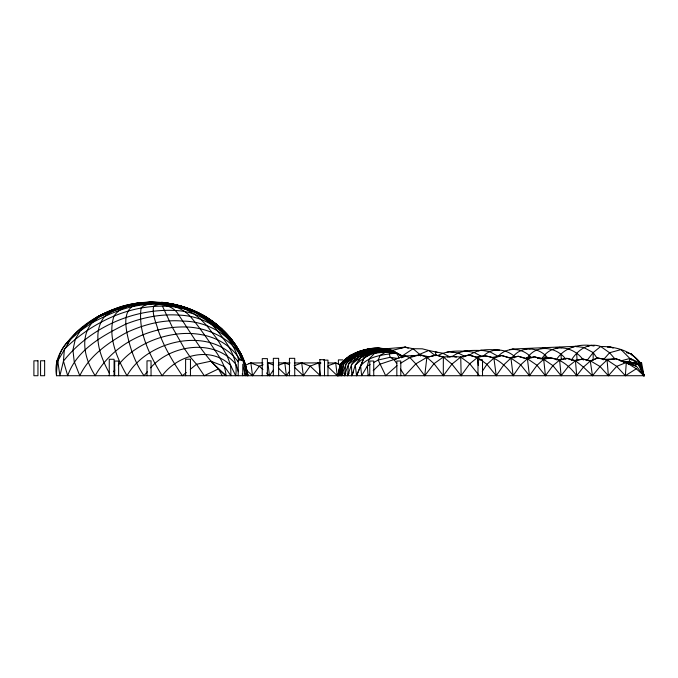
<?xml version="1.0" encoding="UTF-8"?>
<svg xmlns="http://www.w3.org/2000/svg" width="678" height="678" viewBox="0 0 678 678"><rect width="100%" height="100%" fill="white"/><g stroke="black" fill="none" stroke-linecap="round" stroke-linejoin="round"><path stroke-width="1.02" d="M593.174 359.95L593.174 352.594L600.657 346.5C615.387 346.458 631.447 350.679 640.549 363.094L643.998 375.722L56.503 375.722C53.282 356.721 65.08 343.712 77.394 331.228C90.005 319.507 105.658 311.541 121.964 306.337C148.889 298.727 178.89 301.176 203.231 315.389M410.978 356.365L419.851 354.755L426.877 357.34L434.022 363.662L443.302 375.722L443.344 357.035L436.056 355.094L426.877 357.34L415.809 363.883L404.8 375.722L400.469 369.12M638.718 362.018L641.608 362.933L643.998 375.722L636.286 368.773L625.353 375.722L626.311 362.493L615.921 358.764L605.073 359.382L597.572 357.992L590.504 360.882L583.444 367.095L576.698 375.722C568.978 365.171 556.494 354.526 542.527 359.06M349.162 373.044L347.636 375.722L348.526 364.196C357.569 350.857 375.959 347.678 390.477 352.73C373.629 346.924 352.941 349.941 340.839 363.823L337.873 375.722L339.424 373.095M56.503 375.722C56.579 362.315 59.206 348.17 70.453 339.509C76.961 329.457 88.064 324.457 97.039 317.016C116.353 307.21 137.397 300.896 159.262 302.6C200.01 304.422 241.165 334.212 247.962 375.722L245.724 365.925M373.214 370.705L379.782 364.264L404.91 355.908L409.893 357.586L415.809 363.883L424.733 375.722L426.877 357.34M345.916 373.078L344.339 375.722L345.992 363.993C355.908 349.89 375.739 346.856 391.053 352.992M340.322 373.053L338.737 375.722L340.839 363.823C355.069 346.941 381.578 344.805 400.359 354.933L401.698 356.535M341.593 373.07L340 375.722L342.144 363.628C353.789 349.009 376.002 346.068 392.638 353.026M343.297 373.027L341.644 375.722L343.848 363.696L352.187 355.357L363.391 350.789L371.527 350.636M337.873 375.722L340.186 364.272L349.721 355.543L362.561 350.89L371.586 350.662M338.737 375.722L342.144 363.628C354.323 350.221 374.595 347.509 391.189 353.085M338.585 373.824L338 375.722L340.186 364.272C355.043 347.789 383.841 341.746 401.63 356.509M340 375.722L343.848 363.696C355.899 351.407 375.027 348.161 391.113 353.069M382.239 351.492C370.62 349.407 357.942 354.704 351.492 364.679L351.789 375.722L355.289 365.205L360.713 357.399L369.874 353.077L379.883 351.577L385.112 352.213M347.636 375.722L351.492 364.679C364.976 351.467 387.375 347.255 404.02 356.874M344.339 375.722L348.526 364.196L358.315 356.942L369.874 353.077L381.799 352.094M341.644 375.722L345.992 363.993C355.543 354.433 369.595 350.221 382.867 352.085M389.536 352.831C377.129 349.094 364.001 356.738 355.289 365.205L356.569 375.722L364.01 357.772L371.976 353.094L378.849 352.399M356.569 375.722L364.01 357.772M351.789 375.722L353.569 372.061M359.374 360.154L360.713 357.399M67.749 343.695L69.944 339.305L75.3 334.508M356.789 359.62L358.315 356.942M348.687 357.298L349.721 355.543M349.306 357.891L350.89 355.213M354.297 358.984L355.874 356.34M350.602 358.018L352.187 355.357M352.119 358.62L353.772 355.925M482.27 371.341L486.931 364.332L493.898 358.094L501.661 355.535L510.941 358.103L520.687 364.798L529.459 375.722L537.001 365.298L543.68 359.315L550.756 357.848L556.799 359.586M424.733 375.722L434.022 363.662L443.344 357.035L452.26 356.382L460.735 357.052L468.718 354.975L476.278 357.221C491.38 351.975 505.034 364.239 513.136 375.722L520.687 364.798L527.408 358.713L534.518 356.831L543.68 359.315L552.917 365.62L561.113 375.722L568.444 366.332L575.452 360.721L582.953 359.052L590.504 360.882L600.064 366.527L608.369 375.722L616.7 366.366L626.311 362.493L636.354 366.222L644.007 375.722L643.202 372.875M463.167 357.018L468.718 354.975L477.524 357.476L486.931 364.332L496.228 375.722L503.847 364.772L510.941 358.103L518.212 356.289L527.408 358.713L537.001 365.298L545.443 375.722L552.917 365.62L559.596 360.12L566.918 358.348L575.452 360.721L583.444 367.095L592.487 375.722L600.064 366.527L607.073 359.95L615.921 358.764L636.354 366.222M278.48 368.129L286.396 375.722L289.82 370.891M57.944 359.298L56.715 361.018L57.283 363.959M113.624 371.663L114.777 370.044M118.243 365.171C145.414 330.305 213.926 318.092 240.292 360.01M266.556 373.002L269.446 375.722L273.463 370.086M294.684 367.434L303.354 375.722L310.193 366.103L318.762 362.891L320.88 362.899M246.673 370.434L252.53 375.722L259.327 366.196L263.14 364.722M327.949 366.688L337.271 375.722L338.424 374.112M443.344 357.035L451.929 364.12L461.15 375.722L469.744 363.764L477.524 357.476L484.914 355.721L492.347 357.433L501.661 355.535L508.949 357.772L518.212 356.289L525.069 358.45M443.302 375.722L451.929 364.12L460.735 357.052L469.744 363.764L479.354 375.722M571.215 360.382C577.275 350.348 588.504 341.924 600.657 346.5L609.573 352.746L614.836 358.806M586.868 360.637L593.174 352.594L583.682 347.467L575.147 346.348L512.534 349.034L509.492 349.636M147.279 371.781L144.016 375.722C135.032 362.798 129.837 347.746 126.854 332.389C125.379 323.626 124.21 312.643 132.125 306.498C155.491 299.125 182.348 303.447 203.29 315.745M150.55 367.849C171.212 344.255 215.155 338.22 236.122 364.671L238.351 371.705M541.764 358.789C551.884 342.56 573.113 345.729 583.368 360.026M556.307 359.899C564.13 347.068 580.088 343.246 594.055 346M527.543 357.704C536.798 343.687 556.74 346.899 565.893 359.264M512.492 357.442C521.289 345.094 539.874 346.916 548.29 358.645M603.301 359.857L609.573 352.746L621.048 349.585L631.447 360.06M347.873 357.848C359.772 347.712 377.943 347.365 392.079 352.874M418.165 355.755L419.631 354.306L428.75 350.467L437.124 352.272M369.569 374.29L368.112 375.722L367.323 366.027L369.163 358.857L374.798 353.179L385.977 352.035L396.418 352.975L403.978 356.798M82.784 327.559C113.251 300.354 164.61 295.04 200.502 314.185M397.003 365.671L385.68 375.722L378.163 360.043L380.282 355.204L385.977 352.035L395.028 352.865M95.403 319.194L99.259 315.914L108.438 311.829M186.306 372.544L182.365 375.722C172.636 361.281 163.601 346.399 158.025 329.788C155.974 322.092 151.88 314.338 153.635 306.193C160.415 302.583 168.288 304.829 175.449 305.846C185.586 307.6 195.383 310.982 204.451 315.838C219.587 325.152 232.859 337.983 240.682 354.102L235.859 345.551L229.613 336.864M190.238 369.366L196.535 364.289L210.892 361.196L224.503 366.501L230.927 375.722L230.656 365.442L227.105 355.636L217.392 339.398L206.739 325.567L200.807 319.38L194.239 314.007L185.764 309.405L175.449 305.846L162.762 303.456L149.101 303.032L135.49 304.278L121.599 307.481L109.361 311.702L99.132 316.94L88.208 323.601L70.453 339.509L57.757 360.891L59.893 375.722L63.452 361.094L64.368 349.178C93.691 320.448 135.998 301.1 177.543 307.32C211.29 313.583 242.741 340.958 247.69 375.722C244.105 350.204 225.147 329.296 204.12 315.855C219.155 324.804 232.156 337.525 240.08 353.221M483.219 356.323C491.448 347.416 505 348.594 513.873 355.874L514.026 357.959M469.091 355.628C477.414 348.526 489.491 349.416 499.669 350.145M356.933 353.043C371.069 346.102 389.053 346.416 401.808 356.247L413.046 348.721L422.275 348.823L428.75 350.467L435.335 355.696M451.972 356.967C460.472 349.577 472.574 350.28 483.075 350.543M625.108 362.688L626.845 361.552L639.71 364.01L643.998 375.722L642.871 374.103M400.359 363.408L409.893 357.586L419.851 354.755L428.996 356.84L436.056 355.094L444.776 357.484M627.286 362.637L629.048 361.586L630.125 358.416L640.566 363.179L631.371 353.891L626.464 352.696M401.546 357.831L404.91 355.908L414.012 355.704M370.035 364.527L367.323 366.027L361.628 375.722L360.62 365.849C369.62 355.374 383.773 354.891 396.418 352.975L399.376 357.967M373.646 362.535L378.163 360.043L390.138 357.289L397.918 358.493M362.391 350.873C372.163 346.975 384.299 347.111 393.393 352.78M438.03 355.458C447.455 350.382 458.862 350.729 469.227 351.551M110.277 311.016C132.905 300.303 159.237 300.235 183.06 306.837C208.01 314.177 228.003 333.051 241.487 354.764M355.119 353.823L351.484 355.382C363.467 347.636 379.087 347.111 391.994 352.823M246.097 364.917L250.86 362.976L262.886 362.908M627.192 362.289L629.048 361.586L635.591 363.628M631.125 362.806L638.896 363.9L640.074 366.629L638.846 363.9L625.896 361.823L623.997 362.535L626.845 361.552L638.337 364.662L643.998 375.722L640.261 365.086L630.125 358.416L620.395 361.043M278.209 365.357L284.819 362.933L290.091 362.942M294.184 365.705L301.71 362.967L318.762 362.891L320.635 363.552L318.762 362.891L316.872 363.552M328.169 365.654L335.703 363.001L340.424 364.688M299.829 363.62L301.71 362.967L303.617 363.611M282.938 363.569L284.819 362.933L286.692 363.594M333.813 363.637L335.703 363.001L337.483 363.688M248.97 363.586L250.86 362.976L252.767 363.594M623.989 362.442L625.896 361.823L628.794 362.34M113.031 309.787L126.956 305.634M587.631 346.229L591.318 345.178M531.416 357.662C523.077 347.848 507.017 346.161 498.186 356.348L489.626 351.653L481.185 350.229L478.168 350.806M623.811 362.374L626.845 361.552L629.184 363.484M572.173 347.144L575.147 346.348L577.131 346.763M420.657 356.043L419.631 354.306L413.046 348.721L405.325 347.136L392.503 350.365L388.35 349.856M555.604 348.229L559.731 347.314L561.587 347.729M540.934 348.636L543.985 347.984L545.832 348.382M374.409 348.984L378.205 348.187L392.503 350.365L401.808 356.247M525.153 349.111L528.213 348.492L530.103 348.899M400.545 348.094L405.325 347.136L408.249 348.246M446.7 352.263L449.743 351.67L453.624 352.238M462.396 351.56L465.32 351.001L473.863 352.289L481.566 356.45M493.847 350.195L496.864 349.619M526.018 358.289L534.518 356.831L540.502 358.874M557.808 359.874L566.918 358.348L574.334 360.476L582.953 359.052L589.377 360.899M130.049 305.125L127.989 305.464L136.71 303.252L151.109 302.185L160.923 302.837M389.35 354.119L390.138 357.289L394.096 359.662L396.02 359.374M447.582 357.069L452.26 356.382L456.328 357.213M152.592 302.727L161.339 302.769M143.346 303.032L141.397 303.244L143.405 303.117M146.253 302.71L151.109 302.185M383.163 349.001L405.325 347.136M607.412 347.094L610.37 346.899L613.132 348.136M149.423 302.719L160.669 302.761M622.735 361.721L629.048 361.586L631.676 363.171M383.155 349.085L386.316 349.077M526.713 357.577L532.374 357.577M537.434 358.052L541.146 358.052M542.527 358.018L547.968 358.018M319.889 359.687L324.491 359.687L324.499 375.722M242.741 359.84L238.215 359.84L238.207 375.722M342.899 359.891L338.39 359.891L338.381 364.111M323.584 360.145L327.957 360.145L327.966 375.722M294.32 362.95L301.71 362.967L310.193 366.103L320.304 375.722L318.762 362.891M273.183 362.891L267.895 362.874L269.446 375.722M278.472 362.908L284.819 362.933L289.498 364.662M328.288 362.95L335.703 363.001L337.271 375.722M639.642 362.705L641.608 362.933M383.146 349.221L385.223 349.475M630.854 362.755L639.21 363.84L643.998 375.722L643.244 373.841M626.057 362.255L629.015 362.637M633.93 363.264L638.896 363.9M628.684 363.976L626.269 362.12L629.252 362.518M631.243 362.781L639.21 363.84M630.684 362.772L639.71 364.01M626.269 362.12L629.184 362.535M166.89 303.388L164.856 303.1L166.78 303.464M168.915 303.676L175.017 304.549L184.78 307.304M628.43 362.535L625.421 362.069L628.379 362.654M634.43 363.459L636.43 363.764M449.743 351.67L458.04 352.958L464.972 356.433M384.265 351.831L386.291 352.17M161.644 302.176L175.017 304.549L186.391 307.863L191.933 310.363M630.718 362.688L632.65 363.035M634.574 363.383L636.506 363.73M168.712 303.829L177.382 305.49L168.229 303.269L164.356 302.973L168.229 303.269L174.983 305.329M638.337 364.662L625.819 362.12L628.303 363.976M512.534 349.034L515.314 349.602M625.353 375.722L616.7 366.366L607.073 359.95L597.572 357.992L590.292 361.171L592.487 375.722M178.382 305.753L186.391 307.863L189.891 309.6M374.875 348.755L381.841 350.84M378.205 348.187L380.172 348.856M269.776 363.527L267.895 362.874L273.514 364.993M178.339 305.854L181.212 306.956M185.687 307.693L190.204 309.668M390.943 353.077L388.138 351.806L376.637 350.662L388.172 351.289L390.977 352.687M203.214 315.44L183.611 307.202L171.78 304.337L146.44 302.973L135.49 304.278L125.345 307.066L112.345 311.236L99.132 316.94L92.123 322.753L80.14 330.991L75.377 338.958L72.927 349.941L74.216 361.577L79.792 375.722C89.276 355.874 108.065 342.687 126.854 332.389C144.287 324.398 163.593 319.236 182.882 321.118C213.485 321.101 244.495 343.966 246.987 375.722L245.453 364.603M196.544 312.456L204.748 316.363L210.917 320.974M450.167 357.06L442.709 353.213L435.31 351.882L435.988 355.458M626.311 362.493L636.286 368.773M205.875 317.312L213.468 322.101L221.969 328.983M205.909 317.338L213.672 322.236L220.74 328.499M605.073 359.382L606.751 360.51M625.896 361.823L628.37 363.722M214.892 323.999L217.375 325.949M219.036 327.254L220.697 328.55M238.173 361.857C211.934 324.974 147.134 339.585 127.015 375.722C116.947 358.162 107.522 336.72 113.879 316.287C122.176 303.363 139.77 304.532 153.27 303.371C166.669 303.566 180.984 306.193 190.391 316.567C197.417 324.737 203.586 333.61 209.79 342.424C216.214 352.924 225.367 362.891 226.037 375.722C205.714 359.433 193.137 336.313 178.78 315.101C172.382 303.481 157.542 303.786 146.024 304.651C126.82 305.914 108.938 313.897 92.123 322.753C79.021 337.975 85.411 360.476 95.174 375.722C113.082 343.593 150.474 325.881 186.619 326.991C213.112 327.754 246.606 345.619 245.207 375.722L242.783 364.23L242.741 375.722L242.275 373.815M262.945 369.595L259.327 366.196L250.86 362.976L252.53 375.722M210.892 361.196L226.037 375.722M224.316 332.025L229.206 336.974L235.291 345.399L231.529 340.754M593.174 352.594L597.132 358.204M394.096 359.662L396.715 363.476M641.227 369.357L643.998 375.722L640.863 368.451M642.939 374.036L643.998 375.722L641.863 371.247M642.956 373.993L643.998 375.722L643.041 373.875M239.978 353.196L235.808 346.272L237.919 349.984M631.371 353.891L632.43 355.713M642.947 373.909L643.998 375.722M222.231 375.722L218.46 368.891L204.273 375.722L196.535 364.289L189.611 356.238L184.34 348.492L172.517 327.61L162.525 306.337M109.353 373.07C100.098 356.552 91.377 333.161 104.624 316.414C120.277 304.49 141.117 302.651 160.152 303.024C178.865 304.888 198.408 309.643 212.231 323.236C226.24 334.398 240.656 346.941 245.495 364.942L244.317 362.221M243.529 360.408L241.165 354.967L243.368 360.408M243.58 361.171L244.682 363.849M241.597 360.535C235.452 337.373 214.087 324.186 195.128 312.27C185.018 307.253 173.975 304.481 162.762 303.456C155.406 303.371 147.007 302.532 141.109 307.846C137.778 331.94 149.914 355.738 162.127 375.722C177.56 354.941 210.697 345.636 230.656 365.442L235.698 375.722C238.503 358.501 227.376 343.187 217.113 330.5C207.188 317.635 191.323 311.058 175.348 310.499C132.956 308.244 89.827 327.957 63.452 361.094L67.707 375.722C76.622 349.746 102.624 335.627 125.803 324.101C142.626 317.482 160.669 313.821 178.78 315.101C206.705 315.982 231.529 333.093 238.817 360.569M245.69 366.908L247.868 375.722L245.716 365.925M493.898 358.094L496.228 375.722M301.71 362.967L303.354 375.722M510.941 358.103L513.136 375.722M284.819 362.933L286.396 375.722M527.408 358.713L529.459 375.722M543.68 359.315L545.443 375.722M477.524 357.476L478.337 365.586M559.596 360.12L561.113 375.722M544.942 354.967L545.222 358.077M607.073 359.95L608.369 375.722M575.452 360.721L576.698 375.722M560.96 354.441L561.359 359.51M529.45 355.501L529.611 357.526M576.639 353.374L577.097 360.484M460.735 357.052L461.15 375.722M482.516 375.722L482.516 359.857L477.99 359.857L477.982 375.722M400.791 375.722L400.791 361.01L396.842 361.01L396.833 375.722M373.739 375.722L373.739 361.018L369.79 361.018L369.781 375.722M319.872 359.687L319.872 375.722M294.727 375.722L294.727 358.331L289.438 358.331L289.421 375.722M278.633 375.722L278.633 358.331L273.344 358.331L273.327 375.722M267.403 375.722L267.403 358.628L262.259 358.628L262.25 375.722M190.459 375.722L190.459 359.23L185.619 359.23L185.603 375.722M151.05 375.722L151.05 360.823L146.999 360.823L146.99 375.722M118.633 375.722L118.633 361.06L114.701 361.06L114.692 375.722M114.082 375.722L114.082 359.281L109.268 359.281L109.26 375.722M44.638 360.781L40.578 360.781L40.57 375.722L44.638 375.722L44.646 360.781M37.951 360.806L33.908 360.806L33.9 375.722L37.951 375.722L37.96 360.806"/></g></svg>
